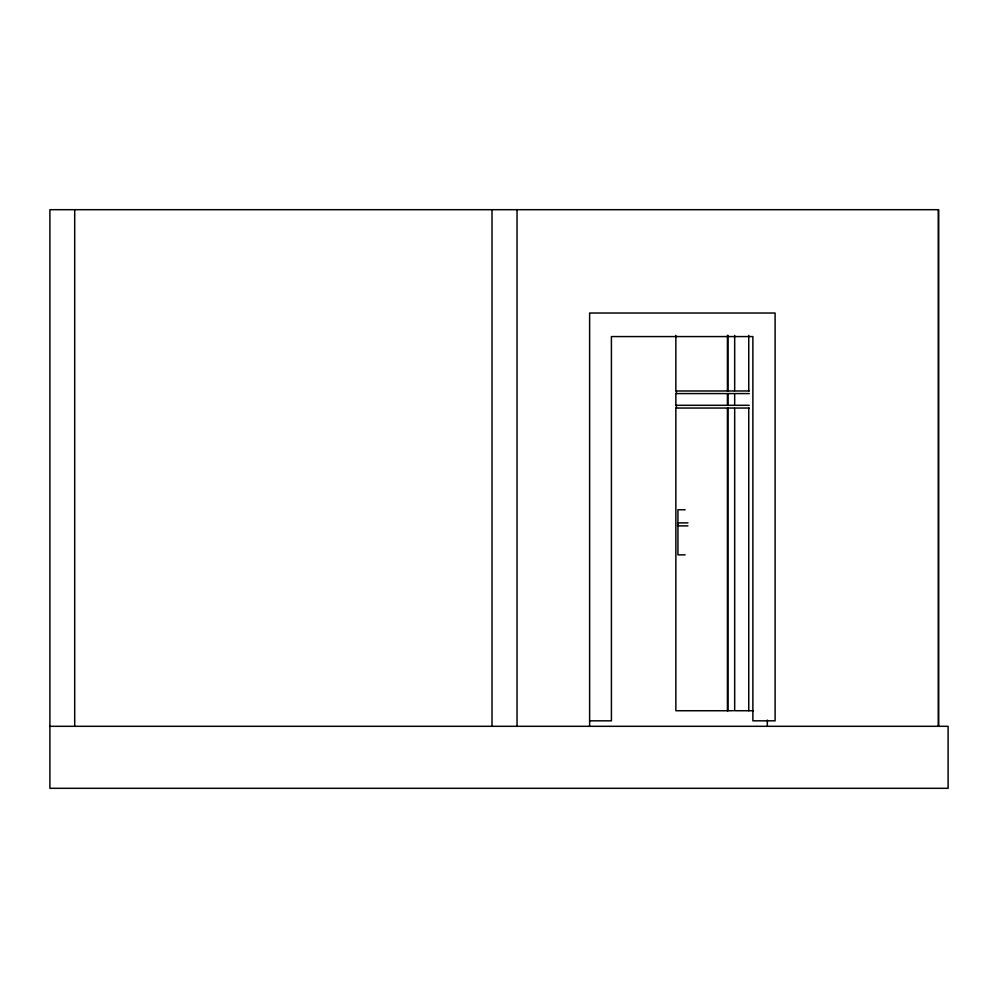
<?xml version="1.0" encoding="UTF-8"?>
<svg xmlns="http://www.w3.org/2000/svg" width="998" height="998" viewBox="0 0 998 998"><rect width="100%" height="100%" fill="white"/><g stroke="black" fill="none" stroke-linecap="round" stroke-linejoin="round"><path stroke-width="1.5" d="M726.544 390.979L675.858 390.979L675.858 335.378M734.116 390.979L727.43 390.979L727.43 335.378M749.261 390.979L734.678 390.979L734.678 335.378M726.544 393.574L675.858 393.574L675.858 405.3L726.544 405.3M734.116 393.574L727.43 393.574L727.43 405.3L734.116 405.3M749.261 393.574L734.678 393.574L734.678 405.3L749.261 405.3M726.544 408.045L675.858 408.045L675.858 710.738L733.393 710.738M734.116 408.045L727.43 408.045L727.43 710.738M749.261 408.045L734.678 408.045L734.678 710.738L753.303 710.738M685.139 509.741L677.929 509.741L677.929 554.851L685.139 554.851M687.921 522.89L677.692 522.89L677.692 525.884L687.921 525.884M589.618 720.83L611.412 720.83L611.412 336.576L752.879 336.576L752.879 720.83L775.097 720.83L775.097 313.023L589.618 313.023L589.618 726.307M49.9 726.307L948.1 726.307L948.1 788.308L49.9 788.308L49.9 209.692L938.607 209.692L938.607 726.307M938.37 209.692L938.37 726.307M767.337 720.094L767.337 726.307M748.75 335.378L748.75 390.979M748.75 408.045L748.75 710.738M727.954 335.378L727.954 390.979M727.954 393.574L727.954 405.3M727.954 408.045L727.954 710.738M676.37 390.979L676.37 393.574M676.37 405.3L676.37 408.045M517.039 209.692L517.039 726.307M492.014 209.692L492.014 726.307M74.7 209.692L74.7 726.307"/></g></svg>
